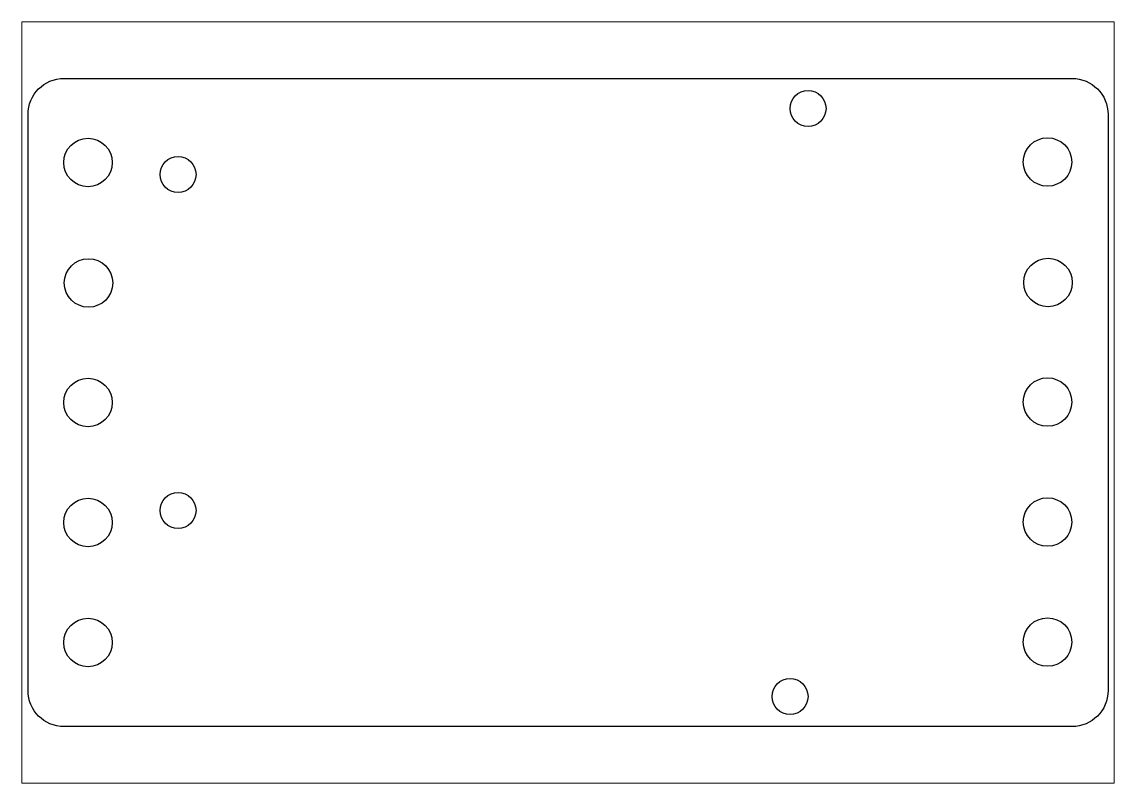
# Paper-space layout 'Layout1' of a CAD drawing. Extents: x 29 to 258, y 20 to 180.
# The model-space entities are those that its viewports show. They can reach past a viewport. Long polylines and large blocks are cut down to what shows.
import ezdxf

# ---------------------------------------------------------------- set-up
doc = ezdxf.new("R2010")
doc.units = 0
doc.layers.get('0').update_dxf_attribs({"linetype": 'CONTINUOUS'})
doc.layers.add('LAYER_1', color=7, linetype='CONTINUOUS')

msp = doc.modelspace()

# ---------------------------------------------------------------- linework, layer by layer
at = {"layer": 'LAYER_1', "color": 7}
for p, q in [((2.999992, 53.999999), (87.000009, 53.999999)), ((2.999992, 53.999999), (2.999992, 53.999999)), ((0, 2.999977), (0, 51.000008)), ((90.000001, 51.000008), (90.000001, 2.999977)), ((7.02375, 46.999999), (7.02375, 46.999999)), ((86.983616, 47.038215), (86.983616, 47.038215)), ((7.063886, 36.961784), (7.063886, 36.961784)), ((87.023751, 36.999999), (87.023751, 36.999999)), ((7.02375, 27), (7.02375, 27)), ((86.983616, 27.038215), (86.983616, 27.038215)), ((7.02375, 17), (7.02375, 17)), ((86.983616, 17.038216), (86.983616, 17.038216)), ((7.02375, 7), (7.02375, 7)), ((86.983616, 7.038216), (86.983616, 7.038216)), ((87.000009, -0.000017), (2.999992, -0.000017))]:
    msp.add_line(p, q, dxfattribs=at)
at = {"layer": 'LAYER_1', "color": 1}
for p, q in [((66.499999, 51.499998), (66.499999, 51.499998)), ((14, 45.999998), (14, 45.999998)), ((14, 17.999999), (14, 17.999999)), ((64.999999, 2.499999), (64.999999, 2.499999))]:
    msp.add_line(p, q, dxfattribs=at)
at = {"layer": 'LAYER_1', "color": 7}
for points in [[(0, 51.000008), (0, 52.662003), (1.337996, 53.999999), (2.999992, 53.999999)], [(87.000009, 53.999999), (88.662005, 53.999999), (90.000001, 52.662003), (90.000001, 51.000008)], [(2.97625, 46.999999), (2.97625, 48.11431), (3.882314, 49.017637), (5, 49.017637)], [(5, 49.017637), (6.117686, 49.017637), (7.02375, 48.11431), (7.02375, 46.999999)], [(82.936116, 47.038215), (82.936116, 48.152526), (83.842179, 49.055853), (84.959866, 49.055853)], [(84.959866, 49.055853), (86.077552, 49.055853), (86.983616, 48.152526), (86.983616, 47.038215)], [(5, 44.982361), (3.882314, 44.982361), (2.97625, 45.885688), (2.97625, 46.999999)], [(7.02375, 46.999999), (7.02375, 45.885688), (6.117686, 44.982361), (5, 44.982361)], [(84.959866, 45.020577), (83.842179, 45.020577), (82.936116, 45.923904), (82.936116, 47.038215)], [(86.983616, 47.038215), (86.983616, 45.923904), (86.077552, 45.020577), (84.959866, 45.020577)], [(3.016385, 36.961784), (3.016385, 38.076095), (3.922449, 38.979421), (5.040136, 38.979421)], [(5.040136, 38.979421), (6.157822, 38.979421), (7.063886, 38.076095), (7.063886, 36.961784)], [(82.97625, 36.999999), (82.97625, 38.11431), (83.882314, 39.017637), (85.000001, 39.017637)], [(85.000001, 39.017637), (86.117687, 39.017637), (87.023751, 38.11431), (87.023751, 36.999999)], [(5.040136, 34.944146), (3.922449, 34.944146), (3.016385, 35.847473), (3.016385, 36.961784)], [(7.063886, 36.961784), (7.063886, 35.847473), (6.157822, 34.944146), (5.040136, 34.944146)], [(85.000001, 34.982362), (83.882314, 34.982362), (82.97625, 35.885688), (82.97625, 36.999999)], [(87.023751, 36.999999), (87.023751, 35.885688), (86.117687, 34.982362), (85.000001, 34.982362)], [(2.97625, 27), (2.97625, 28.114311), (3.882314, 29.017637), (5, 29.017637)], [(5, 29.017637), (6.117686, 29.017637), (7.02375, 28.114311), (7.02375, 27)], [(82.936116, 27.038215), (82.936116, 28.152526), (83.842179, 29.055853), (84.959866, 29.055853)], [(84.959866, 29.055853), (86.077552, 29.055853), (86.983616, 28.152526), (86.983616, 27.038215)], [(5, 24.982362), (3.882314, 24.982362), (2.97625, 25.885689), (2.97625, 27)], [(7.02375, 27), (7.02375, 25.885689), (6.117686, 24.982362), (5, 24.982362)], [(84.959866, 25.020578), (83.842179, 25.020578), (82.936116, 25.923904), (82.936116, 27.038215)], [(86.983616, 27.038215), (86.983616, 25.923904), (86.077552, 25.020578), (84.959866, 25.020578)], [(2.97625, 17), (2.97625, 18.114311), (3.882314, 19.017638), (5, 19.017638)], [(5, 19.017638), (6.117686, 19.017638), (7.02375, 18.114311), (7.02375, 17)], [(82.936116, 17.038216), (82.936116, 18.152526), (83.842179, 19.055853), (84.959866, 19.055853)], [(84.959866, 19.055853), (86.077552, 19.055853), (86.983616, 18.152526), (86.983616, 17.038216)], [(5, 14.982362), (3.882314, 14.982362), (2.97625, 15.885689), (2.97625, 17)], [(7.02375, 17), (7.02375, 15.885689), (6.117686, 14.982362), (5, 14.982362)], [(84.959866, 15.020578), (83.842179, 15.020578), (82.936116, 15.923905), (82.936116, 17.038216)], [(86.983616, 17.038216), (86.983616, 15.923905), (86.077552, 15.020578), (84.959866, 15.020578)], [(2.97625, 7), (2.97625, 8.114311), (3.882314, 9.017638), (5, 9.017638)], [(5, 9.017638), (6.117686, 9.017638), (7.02375, 8.114311), (7.02375, 7)], [(82.936116, 7.038216), (82.936116, 8.152527), (83.842179, 9.055854), (84.959866, 9.055854)], [(84.959866, 9.055854), (86.077552, 9.055854), (86.983616, 8.152527), (86.983616, 7.038216)], [(5, 4.982362), (3.882314, 4.982362), (2.97625, 5.885689), (2.97625, 7)], [(7.02375, 7), (7.02375, 5.885689), (6.117686, 4.982362), (5, 4.982362)], [(84.959866, 5.020578), (83.842179, 5.020578), (82.936116, 5.923905), (82.936116, 7.038216)], [(86.983616, 7.038216), (86.983616, 5.923905), (86.077552, 5.020578), (84.959866, 5.020578)], [(2.999992, -0.000017), (1.337996, -0.000017), (0, 1.337999), (0, 2.999977)], [(90.000001, 2.999977), (90.000001, 1.337999), (88.662005, -0.000017), (87.000009, -0.000017)]]:
    msp.add_open_spline(points, degree=3, dxfattribs=at)
at = {"layer": 'LAYER_1', "color": 1}
for points in [[(63.499999, 51.499998), (63.499999, 52.328428), (64.171572, 52.999999), (64.999999, 52.999999)], [(64.999999, 52.999999), (65.828427, 52.999999), (66.499999, 52.328428), (66.499999, 51.499998)], [(64.999999, 50.000001), (64.171572, 50.000001), (63.499999, 50.671573), (63.499999, 51.499998)], [(66.499999, 51.499998), (66.499999, 50.671573), (65.828427, 50.000001), (64.999999, 50.000001)], [(11, 45.999998), (11, 46.828427), (11.671573, 47.499999), (12.5, 47.499999)], [(12.5, 47.499999), (13.328427, 47.499999), (14, 46.828427), (14, 45.999998)], [(12.5, 44.500001), (11.671573, 44.500001), (11, 45.171573), (11, 45.999998)], [(14, 45.999998), (14, 45.171573), (13.328427, 44.500001), (12.5, 44.500001)], [(11, 17.999999), (11, 18.828429), (11.671573, 19.500001), (12.5, 19.500001)], [(12.5, 19.500001), (13.328427, 19.500001), (14, 18.828429), (14, 17.999999)], [(12.5, 16.500002), (11.671573, 16.500002), (11, 17.171574), (11, 17.999999)], [(14, 17.999999), (14, 17.171574), (13.328427, 16.500002), (12.5, 16.500002)], [(61.999999, 2.499999), (61.999999, 3.328429), (62.671573, 4), (63.499999, 4)], [(63.499999, 4), (64.328427, 4), (64.999999, 3.328429), (64.999999, 2.499999)], [(63.499999, 1.000002), (62.671573, 1.000002), (61.999999, 1.671574), (61.999999, 2.499999)], [(64.999999, 2.499999), (64.999999, 1.671574), (64.328427, 1.000002), (63.499999, 1.000002)]]:
    msp.add_open_spline(points, degree=3, dxfattribs=at)

psp = doc.layouts.get("Layout1")

# ---------------------------------------------------------------- viewports
at = {"layer": '0', "linetype": 'Continuous'}
psp.add_viewport(center=(143.44, 99.96), size=(229.5, 159.9353), view_center_point=(45, 26.999991), view_height=63.43587821, dxfattribs=at)

doc.saveas('drawing.dxf')
